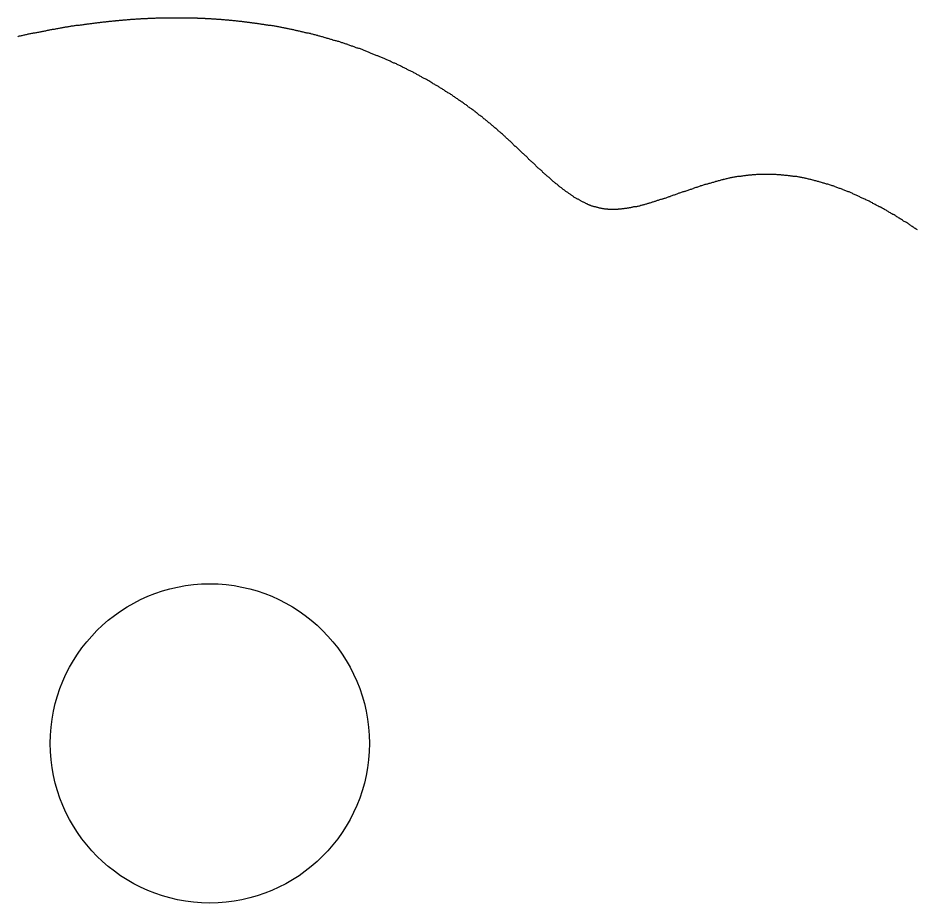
# Model space of a CAD drawing. Header units: millimetres. Extents: x 289 to 9778, y -894 to 6380.
# Drawn here: x 7126.93 to 7155.1, y -124.54 to -96.81 of the extents above; entities that cross this region are included whole.
import ezdxf

# ---------------------------------------------------------------- set-up
doc = ezdxf.new("R2010")
doc.units = ezdxf.units.MM
doc.layers.add('DRAW', color=7, linetype='Continuous')
doc.layers.add('RANGO', color=6, linetype='Continuous')

msp = doc.modelspace()

# ---------------------------------------------------------------- linework, layer by layer
at = {"layer": 'DRAW'}
msp.add_polyline3d([(7155.11, -103.453, 0), (7155.09, -103.433, 0), (7155.07, -103.423, 0), (7155.04, -103.403, 0), (7155.02, -103.393, 0), (7155, -103.373, 0), (7154.98, -103.363, 0), (7154.95, -103.343, 0), (7154.93, -103.333, 0), (7154.91, -103.313, 0), (7154.89, -103.303, 0), (7154.86, -103.283, 0), (7154.84, -103.273, 0), (7154.82, -103.253, 0), (7154.8, -103.243, 0), (7154.77, -103.223, 0), (7154.75, -103.213, 0), (7154.73, -103.203, 0), (7154.7, -103.183, 0), (7154.68, -103.173, 0), (7154.66, -103.153, 0), (7154.64, -103.143, 0), (7154.61, -103.123, 0), (7154.59, -103.113, 0), (7154.57, -103.103, 0), (7154.54, -103.083, 0), (7154.52, -103.073, 0), (7154.5, -103.053, 0), (7154.47, -103.043, 0), (7154.45, -103.023, 0), (7154.43, -103.013, 0), (7154.41, -103.003, 0), (7154.38, -102.983, 0), (7154.36, -102.973, 0), (7154.34, -102.963, 0), (7154.31, -102.943, 0), (7154.29, -102.933, 0), (7154.27, -102.913, 0), (7154.24, -102.903, 0), (7154.22, -102.893, 0), (7154.2, -102.873, 0), (7154.17, -102.863, 0), (7154.15, -102.853, 0), (7154.13, -102.833, 0), (7154.1, -102.823, 0), (7154.08, -102.813, 0), (7154.05, -102.793, 0), (7154.03, -102.783, 0), (7154.01, -102.773, 0), (7153.98, -102.753, 0), (7153.96, -102.743, 0), (7153.94, -102.733, 0), (7153.91, -102.723, 0), (7153.89, -102.703, 0), (7153.86, -102.693, 0), (7153.84, -102.683, 0), (7153.82, -102.673, 0), (7153.79, -102.653, 0), (7153.77, -102.643, 0), (7153.75, -102.633, 0), (7153.72, -102.623, 0), (7153.7, -102.603, 0), (7153.67, -102.593, 0), (7153.65, -102.583, 0), (7153.63, -102.573, 0), (7153.6, -102.553, 0), (7153.58, -102.543, 0), (7153.55, -102.533, 0), (7153.53, -102.523, 0), (7153.5, -102.513, 0), (7153.48, -102.493, 0), (7153.46, -102.483, 0), (7153.43, -102.473, 0), (7153.41, -102.463, 0), (7153.38, -102.453, 0), (7153.36, -102.443, 0), (7153.33, -102.433, 0), (7153.31, -102.413, 0), (7153.29, -102.403, 0), (7153.26, -102.393, 0), (7153.24, -102.383, 0), (7153.21, -102.373, 0), (7153.19, -102.363, 0), (7153.16, -102.353, 0), (7153.14, -102.343, 0), (7153.11, -102.333, 0), (7153.09, -102.323, 0), (7153.07, -102.303, 0), (7153.04, -102.293, 0), (7153.02, -102.283, 0), (7152.99, -102.273, 0), (7152.97, -102.263, 0), (7152.94, -102.253, 0), (7152.92, -102.243, 0), (7152.89, -102.233, 0), (7152.87, -102.223, 0), (7152.84, -102.213, 0), (7152.82, -102.203, 0), (7152.79, -102.193, 0), (7152.77, -102.183, 0), (7152.74, -102.173, 0), (7152.72, -102.163, 0), (7152.69, -102.153, 0), (7152.67, -102.153, 0), (7152.64, -102.143, 0), (7152.62, -102.133, 0), (7152.59, -102.123, 0), (7152.57, -102.113, 0), (7152.54, -102.103, 0), (7152.52, -102.093, 0), (7152.49, -102.083, 0), (7152.47, -102.073, 0), (7152.44, -102.073, 0), (7152.42, -102.063, 0), (7152.39, -102.053, 0), (7152.36, -102.043, 0), (7152.34, -102.033, 0), (7152.31, -102.023, 0), (7152.29, -102.023, 0), (7152.26, -102.013, 0), (7152.24, -102.003, 0), (7152.21, -101.993, 0), (7152.19, -101.983, 0), (7152.16, -101.983, 0), (7152.14, -101.973, 0), (7152.11, -101.963, 0), (7152.08, -101.953, 0), (7152.06, -101.953, 0), (7152.03, -101.943, 0), (7152.01, -101.933, 0), (7151.98, -101.933, 0), (7151.96, -101.923, 0), (7151.93, -101.913, 0), (7151.9, -101.913, 0), (7151.88, -101.903, 0), (7151.85, -101.893, 0), (7151.83, -101.893, 0), (7151.8, -101.883, 0), (7151.77, -101.873, 0), (7151.75, -101.873, 0), (7151.72, -101.863, 0), (7151.7, -101.863, 0), (7151.67, -101.853, 0), (7151.64, -101.843, 0), (7151.62, -101.843, 0), (7151.59, -101.833, 0), (7151.57, -101.833, 0), (7151.54, -101.823, 0), (7151.51, -101.823, 0), (7151.49, -101.813, 0), (7151.46, -101.813, 0), (7151.44, -101.803, 0), (7151.41, -101.803, 0), (7151.38, -101.793, 0), (7151.36, -101.793, 0), (7151.33, -101.783, 0), (7151.3, -101.783, 0), (7151.28, -101.783, 0), (7151.25, -101.773, 0), (7151.22, -101.773, 0), (7151.2, -101.763, 0), (7151.17, -101.763, 0), (7151.15, -101.763, 0), (7151.12, -101.753, 0), (7151.09, -101.753, 0), (7151.07, -101.753, 0), (7151.04, -101.743, 0), (7151.01, -101.743, 0), (7150.99, -101.743, 0), (7150.96, -101.743, 0), (7150.93, -101.733, 0), (7150.91, -101.733, 0), (7150.88, -101.733, 0), (7150.85, -101.733, 0), (7150.83, -101.723, 0), (7150.8, -101.723, 0), (7150.77, -101.723, 0), (7150.75, -101.723, 0), (7150.72, -101.723, 0), (7150.69, -101.713, 0), (7150.67, -101.713, 0), (7150.64, -101.713, 0), (7150.61, -101.713, 0), (7150.58, -101.713, 0), (7150.56, -101.713, 0), (7150.53, -101.713, 0), (7150.5, -101.713, 0), (7150.48, -101.713, 0), (7150.45, -101.713, 0), (7150.42, -101.713, 0), (7150.4, -101.713, 0), (7150.37, -101.713, 0), (7150.34, -101.713, 0), (7150.31, -101.713, 0), (7150.29, -101.713, 0), (7150.26, -101.713, 0), (7150.23, -101.713, 0), (7150.21, -101.713, 0), (7150.18, -101.713, 0), (7150.15, -101.713, 0), (7150.12, -101.713, 0), (7150.1, -101.713, 0), (7150.07, -101.713, 0), (7150.04, -101.723, 0), (7150.02, -101.723, 0), (7149.99, -101.723, 0), (7149.96, -101.723, 0), (7149.93, -101.723, 0), (7149.91, -101.733, 0), (7149.88, -101.733, 0), (7149.85, -101.733, 0), (7149.82, -101.733, 0), (7149.8, -101.743, 0), (7149.77, -101.743, 0), (7149.74, -101.743, 0), (7149.71, -101.753, 0), (7149.69, -101.753, 0), (7149.66, -101.753, 0), (7149.63, -101.763, 0), (7149.6, -101.763, 0), (7149.58, -101.773, 0), (7149.55, -101.773, 0), (7149.52, -101.773, 0), (7149.5, -101.783, 0), (7149.47, -101.783, 0), (7149.44, -101.793, 0), (7149.41, -101.793, 0), (7149.39, -101.803, 0), (7149.36, -101.803, 0), (7149.33, -101.813, 0), (7149.3, -101.813, 0), (7149.28, -101.823, 0), (7149.25, -101.823, 0), (7149.22, -101.833, 0), (7149.2, -101.833, 0), (7149.17, -101.843, 0), (7149.14, -101.853, 0), (7149.12, -101.853, 0), (7149.09, -101.863, 0), (7149.06, -101.873, 0), (7149.03, -101.873, 0), (7149.01, -101.883, 0), (7148.98, -101.883, 0), (7148.95, -101.893, 0), (7148.93, -101.903, 0), (7148.9, -101.913, 0), (7148.87, -101.913, 0), (7148.85, -101.923, 0), (7148.82, -101.933, 0), (7148.79, -101.933, 0), (7148.77, -101.943, 0), (7148.74, -101.953, 0), (7148.72, -101.963, 0), (7148.69, -101.963, 0), (7148.66, -101.973, 0), (7148.64, -101.983, 0), (7148.61, -101.993, 0), (7148.58, -101.993, 0), (7148.56, -102.003, 0), (7148.53, -102.013, 0), (7148.51, -102.023, 0), (7148.48, -102.033, 0), (7148.45, -102.033, 0), (7148.43, -102.043, 0), (7148.4, -102.053, 0), (7148.38, -102.063, 0), (7148.35, -102.073, 0), (7148.32, -102.073, 0), (7148.3, -102.083, 0), (7148.27, -102.093, 0), (7148.25, -102.103, 0), (7148.22, -102.113, 0), (7148.2, -102.123, 0), (7148.17, -102.123, 0), (7148.14, -102.133, 0), (7148.12, -102.143, 0), (7148.09, -102.153, 0), (7148.07, -102.163, 0), (7148.04, -102.173, 0), (7148.02, -102.183, 0), (7147.99, -102.183, 0), (7147.97, -102.193, 0), (7147.94, -102.203, 0), (7147.92, -102.213, 0), (7147.89, -102.223, 0), (7147.86, -102.233, 0), (7147.84, -102.243, 0), (7147.81, -102.243, 0), (7147.79, -102.253, 0), (7147.76, -102.263, 0), (7147.74, -102.273, 0), (7147.71, -102.283, 0), (7147.69, -102.293, 0), (7147.66, -102.303, 0), (7147.64, -102.303, 0), (7147.62, -102.313, 0), (7147.59, -102.323, 0), (7147.57, -102.333, 0), (7147.54, -102.343, 0), (7147.52, -102.353, 0), (7147.49, -102.363, 0), (7147.47, -102.363, 0), (7147.44, -102.373, 0), (7147.42, -102.383, 0), (7147.39, -102.393, 0), (7147.37, -102.403, 0), (7147.35, -102.413, 0), (7147.32, -102.413, 0), (7147.3, -102.423, 0), (7147.27, -102.433, 0), (7147.25, -102.443, 0), (7147.23, -102.453, 0), (7147.2, -102.463, 0), (7147.18, -102.463, 0), (7147.15, -102.473, 0), (7147.13, -102.483, 0), (7147.11, -102.493, 0), (7147.08, -102.503, 0), (7147.06, -102.503, 0), (7147.03, -102.513, 0), (7147.01, -102.523, 0), (7146.99, -102.533, 0), (7146.96, -102.533, 0), (7146.94, -102.543, 0), (7146.92, -102.553, 0), (7146.89, -102.563, 0), (7146.87, -102.563, 0), (7146.85, -102.573, 0), (7146.82, -102.583, 0), (7146.8, -102.583, 0), (7146.78, -102.593, 0), (7146.76, -102.603, 0), (7146.73, -102.613, 0), (7146.71, -102.613, 0), (7146.69, -102.623, 0), (7146.66, -102.623, 0), (7146.64, -102.633, 0), (7146.62, -102.643, 0), (7146.6, -102.643, 0), (7146.57, -102.653, 0), (7146.55, -102.663, 0), (7146.53, -102.663, 0), (7146.51, -102.673, 0), (7146.49, -102.673, 0), (7146.46, -102.683, 0), (7146.44, -102.683, 0), (7146.42, -102.693, 0), (7146.4, -102.703, 0), (7146.38, -102.703, 0), (7146.35, -102.713, 0), (7146.33, -102.713, 0), (7146.31, -102.723, 0), (7146.29, -102.723, 0), (7146.27, -102.733, 0), (7146.25, -102.733, 0), (7146.22, -102.733, 0), (7146.2, -102.743, 0), (7146.18, -102.743, 0), (7146.16, -102.753, 0), (7146.14, -102.753, 0), (7146.12, -102.763, 0), (7146.1, -102.763, 0), (7146.08, -102.763, 0), (7146.06, -102.773, 0), (7146.04, -102.773, 0), (7146.02, -102.773, 0), (7146, -102.783, 0), (7145.97, -102.783, 0), (7145.95, -102.783, 0), (7145.93, -102.783, 0), (7145.91, -102.793, 0), (7145.89, -102.793, 0), (7145.87, -102.793, 0), (7145.85, -102.793, 0), (7145.83, -102.803, 0), (7145.81, -102.803, 0), (7145.8, -102.803, 0), (7145.78, -102.803, 0), (7145.76, -102.803, 0), (7145.74, -102.803, 0), (7145.72, -102.813, 0), (7145.7, -102.813, 0), (7145.68, -102.813, 0), (7145.66, -102.813, 0), (7145.64, -102.813, 0), (7145.62, -102.813, 0), (7145.6, -102.813, 0), (7145.59, -102.813, 0), (7145.57, -102.813, 0), (7145.55, -102.813, 0), (7145.53, -102.813, 0), (7145.51, -102.813, 0), (7145.49, -102.813, 0), (7145.48, -102.813, 0), (7145.46, -102.813, 0), (7145.44, -102.813, 0), (7145.42, -102.813, 0), (7145.41, -102.803, 0), (7145.39, -102.803, 0), (7145.37, -102.803, 0), (7145.35, -102.803, 0), (7145.34, -102.803, 0), (7145.32, -102.803, 0), (7145.3, -102.793, 0), (7145.29, -102.793, 0), (7145.27, -102.793, 0), (7145.25, -102.793, 0), (7145.23, -102.783, 0), (7145.22, -102.783, 0), (7145.2, -102.783, 0), (7145.18, -102.773, 0), (7145.17, -102.773, 0), (7145.15, -102.773, 0), (7145.13, -102.763, 0), (7145.12, -102.763, 0), (7145.1, -102.753, 0), (7145.08, -102.753, 0), (7145.06, -102.743, 0), (7145.05, -102.743, 0), (7145.03, -102.733, 0), (7145.01, -102.733, 0), (7145, -102.723, 0), (7144.98, -102.723, 0), (7144.96, -102.713, 0), (7144.95, -102.713, 0), (7144.93, -102.703, 0), (7144.91, -102.703, 0), (7144.89, -102.693, 0), (7144.88, -102.683, 0), (7144.86, -102.683, 0), (7144.84, -102.673, 0), (7144.83, -102.663, 0), (7144.81, -102.663, 0), (7144.79, -102.653, 0), (7144.77, -102.643, 0), (7144.76, -102.633, 0), (7144.74, -102.633, 0), (7144.72, -102.623, 0), (7144.71, -102.613, 0), (7144.69, -102.603, 0), (7144.67, -102.593, 0), (7144.65, -102.583, 0), (7144.64, -102.583, 0), (7144.62, -102.573, 0), (7144.6, -102.563, 0), (7144.58, -102.553, 0), (7144.57, -102.543, 0), (7144.55, -102.533, 0), (7144.53, -102.523, 0), (7144.51, -102.513, 0), (7144.5, -102.503, 0), (7144.48, -102.493, 0), (7144.46, -102.483, 0), (7144.44, -102.473, 0), (7144.43, -102.463, 0), (7144.41, -102.453, 0), (7144.39, -102.443, 0), (7144.37, -102.433, 0), (7144.35, -102.423, 0), (7144.34, -102.403, 0), (7144.32, -102.393, 0), (7144.3, -102.383, 0), (7144.28, -102.373, 0), (7144.27, -102.363, 0), (7144.25, -102.353, 0), (7144.23, -102.333, 0), (7144.21, -102.323, 0), (7144.19, -102.313, 0), (7144.18, -102.303, 0), (7144.16, -102.283, 0), (7144.14, -102.273, 0), (7144.12, -102.263, 0), (7144.1, -102.243, 0), (7144.09, -102.233, 0), (7144.07, -102.223, 0), (7144.05, -102.203, 0), (7144.03, -102.193, 0), (7144.01, -102.183, 0), (7143.99, -102.163, 0), (7143.98, -102.153, 0), (7143.96, -102.133, 0), (7143.94, -102.123, 0), (7143.92, -102.113, 0), (7143.9, -102.093, 0), (7143.88, -102.083, 0), (7143.87, -102.063, 0), (7143.85, -102.053, 0), (7143.83, -102.033, 0), (7143.81, -102.023, 0), (7143.79, -102.003, 0), (7143.77, -101.993, 0), (7143.76, -101.973, 0), (7143.74, -101.963, 0), (7143.72, -101.943, 0), (7143.7, -101.933, 0), (7143.68, -101.913, 0), (7143.66, -101.893, 0), (7143.65, -101.883, 0), (7143.63, -101.863, 0), (7143.61, -101.853, 0), (7143.59, -101.833, 0), (7143.57, -101.813, 0), (7143.55, -101.803, 0), (7143.53, -101.783, 0), (7143.51, -101.763, 0), (7143.5, -101.753, 0), (7143.48, -101.733, 0), (7143.46, -101.713, 0), (7143.44, -101.703, 0), (7143.42, -101.683, 0), (7143.4, -101.663, 0), (7143.38, -101.653, 0), (7143.36, -101.633, 0), (7143.35, -101.613, 0), (7143.33, -101.593, 0), (7143.31, -101.583, 0), (7143.29, -101.563, 0), (7143.27, -101.543, 0), (7143.25, -101.523, 0), (7143.23, -101.513, 0), (7143.21, -101.493, 0), (7143.19, -101.473, 0), (7143.17, -101.453, 0), (7143.16, -101.443, 0), (7143.14, -101.423, 0), (7143.12, -101.403, 0), (7143.1, -101.383, 0), (7143.08, -101.363, 0), (7143.06, -101.353, 0), (7143.04, -101.333, 0), (7143.02, -101.313, 0), (7143, -101.293, 0), (7142.98, -101.273, 0), (7142.96, -101.253, 0), (7142.94, -101.243, 0), (7142.93, -101.223, 0), (7142.91, -101.203, 0), (7142.89, -101.183, 0), (7142.87, -101.163, 0), (7142.85, -101.143, 0), (7142.83, -101.133, 0), (7142.81, -101.113, 0), (7142.79, -101.093, 0), (7142.77, -101.073, 0), (7142.75, -101.053, 0), (7142.73, -101.033, 0), (7142.71, -101.013, 0), (7142.69, -100.993, 0), (7142.67, -100.983, 0), (7142.65, -100.963, 0), (7142.63, -100.943, 0), (7142.61, -100.923, 0), (7142.59, -100.903, 0), (7142.57, -100.883, 0), (7142.55, -100.863, 0), (7142.53, -100.843, 0), (7142.51, -100.833, 0), (7142.49, -100.813, 0), (7142.47, -100.793, 0), (7142.45, -100.773, 0), (7142.43, -100.753, 0), (7142.41, -100.733, 0), (7142.39, -100.713, 0), (7142.37, -100.693, 0), (7142.35, -100.673, 0), (7142.33, -100.663, 0), (7142.31, -100.643, 0), (7142.29, -100.623, 0), (7142.27, -100.603, 0), (7142.25, -100.583, 0), (7142.23, -100.563, 0), (7142.21, -100.543, 0), (7142.19, -100.523, 0), (7142.17, -100.513, 0), (7142.15, -100.493, 0), (7142.13, -100.473, 0), (7142.11, -100.453, 0), (7142.08, -100.433, 0), (7142.06, -100.413, 0), (7142.04, -100.393, 0), (7142.02, -100.383, 0), (7142, -100.363, 0), (7141.98, -100.343, 0), (7141.96, -100.323, 0), (7141.94, -100.303, 0), (7141.92, -100.283, 0), (7141.9, -100.273, 0), (7141.87, -100.253, 0), (7141.85, -100.233, 0), (7141.83, -100.213, 0), (7141.81, -100.193, 0), (7141.79, -100.183, 0), (7141.77, -100.163, 0), (7141.75, -100.143, 0), (7141.73, -100.123, 0), (7141.71, -100.103, 0), (7141.68, -100.093, 0), (7141.66, -100.073, 0), (7141.64, -100.053, 0), (7141.62, -100.033, 0), (7141.6, -100.023, 0), (7141.58, -100.003, 0), (7141.56, -99.983, 0), (7141.53, -99.973, 0), (7141.51, -99.953, 0), (7141.49, -99.933, 0), (7141.47, -99.913, 0), (7141.45, -99.903, 0), (7141.43, -99.883, 0), (7141.4, -99.863, 0), (7141.38, -99.853, 0), (7141.36, -99.833, 0), (7141.34, -99.813, 0), (7141.32, -99.793, 0), (7141.3, -99.783, 0), (7141.27, -99.763, 0), (7141.25, -99.743, 0), (7141.23, -99.733, 0), (7141.21, -99.713, 0), (7141.19, -99.703, 0), (7141.16, -99.683, 0), (7141.14, -99.663, 0), (7141.12, -99.653, 0), (7141.1, -99.633, 0), (7141.08, -99.613, 0), (7141.05, -99.603, 0), (7141.03, -99.583, 0), (7141.01, -99.563, 0), (7140.99, -99.553, 0), (7140.97, -99.533, 0), (7140.94, -99.523, 0), (7140.92, -99.503, 0), (7140.9, -99.493, 0), (7140.88, -99.473, 0), (7140.85, -99.453, 0), (7140.83, -99.443, 0), (7140.81, -99.423, 0), (7140.79, -99.413, 0), (7140.76, -99.393, 0), (7140.74, -99.383, 0), (7140.72, -99.363, 0), (7140.7, -99.343, 0), (7140.67, -99.333, 0), (7140.65, -99.313, 0), (7140.63, -99.303, 0), (7140.61, -99.283, 0), (7140.58, -99.273, 0), (7140.56, -99.253, 0), (7140.54, -99.243, 0), (7140.52, -99.223, 0), (7140.49, -99.213, 0), (7140.47, -99.193, 0), (7140.45, -99.183, 0), (7140.43, -99.163, 0), (7140.4, -99.153, 0), (7140.38, -99.133, 0), (7140.36, -99.123, 0), (7140.33, -99.113, 0), (7140.31, -99.093, 0), (7140.29, -99.083, 0), (7140.27, -99.063, 0), (7140.24, -99.053, 0), (7140.22, -99.033, 0), (7140.2, -99.023, 0), (7140.17, -99.013, 0), (7140.15, -98.993, 0), (7140.13, -98.983, 0), (7140.11, -98.963, 0), (7140.08, -98.953, 0), (7140.06, -98.933, 0), (7140.04, -98.923, 0), (7140.01, -98.913, 0), (7139.99, -98.893, 0), (7139.97, -98.883, 0), (7139.94, -98.873, 0), (7139.92, -98.853, 0), (7139.9, -98.843, 0), (7139.87, -98.823, 0), (7139.85, -98.813, 0), (7139.83, -98.803, 0), (7139.8, -98.783, 0), (7139.78, -98.773, 0), (7139.76, -98.763, 0), (7139.73, -98.743, 0), (7139.71, -98.733, 0), (7139.69, -98.723, 0), (7139.66, -98.713, 0), (7139.64, -98.693, 0), (7139.62, -98.683, 0), (7139.59, -98.673, 0), (7139.57, -98.653, 0), (7139.55, -98.643, 0), (7139.52, -98.633, 0), (7139.5, -98.613, 0), (7139.48, -98.603, 0), (7139.45, -98.593, 0), (7139.43, -98.583, 0), (7139.41, -98.563, 0), (7139.38, -98.553, 0), (7139.36, -98.543, 0), (7139.33, -98.533, 0), (7139.31, -98.513, 0), (7139.29, -98.503, 0), (7139.26, -98.493, 0), (7139.24, -98.483, 0), (7139.22, -98.473, 0), (7139.19, -98.453, 0), (7139.17, -98.443, 0), (7139.14, -98.433, 0), (7139.12, -98.423, 0), (7139.1, -98.403, 0), (7139.07, -98.393, 0), (7139.05, -98.383, 0), (7139.03, -98.373, 0), (7139, -98.363, 0), (7138.98, -98.353, 0), (7138.95, -98.333, 0), (7138.93, -98.323, 0), (7138.91, -98.313, 0), (7138.88, -98.303, 0), (7138.86, -98.293, 0), (7138.83, -98.283, 0), (7138.81, -98.273, 0), (7138.79, -98.253, 0), (7138.76, -98.243, 0), (7138.74, -98.233, 0), (7138.71, -98.223, 0), (7138.69, -98.213, 0), (7138.66, -98.203, 0), (7138.64, -98.193, 0), (7138.62, -98.183, 0), (7138.59, -98.163, 0), (7138.57, -98.153, 0), (7138.54, -98.143, 0), (7138.52, -98.133, 0), (7138.49, -98.123, 0), (7138.47, -98.113, 0), (7138.45, -98.103, 0), (7138.42, -98.093, 0), (7138.4, -98.083, 0), (7138.37, -98.073, 0), (7138.35, -98.063, 0), (7138.32, -98.053, 0), (7138.3, -98.043, 0), (7138.27, -98.033, 0), (7138.25, -98.023, 0), (7138.23, -98.013, 0), (7138.2, -98.003, 0), (7138.18, -97.993, 0), (7138.15, -97.983, 0), (7138.13, -97.973, 0), (7138.1, -97.963, 0), (7138.08, -97.953, 0), (7138.05, -97.943, 0), (7138.03, -97.933, 0), (7138, -97.923, 0), (7137.98, -97.913, 0), (7137.95, -97.903, 0), (7137.93, -97.893, 0), (7137.91, -97.883, 0), (7137.88, -97.873, 0), (7137.86, -97.863, 0), (7137.83, -97.853, 0), (7137.81, -97.843, 0), (7137.78, -97.833, 0), (7137.76, -97.823, 0), (7137.73, -97.813, 0), (7137.71, -97.803, 0), (7137.68, -97.793, 0), (7137.66, -97.783, 0), (7137.63, -97.773, 0), (7137.61, -97.773, 0), (7137.58, -97.763, 0), (7137.56, -97.753, 0), (7137.53, -97.743, 0), (7137.51, -97.733, 0), (7137.48, -97.723, 0), (7137.46, -97.713, 0), (7137.43, -97.703, 0), (7137.41, -97.693, 0), (7137.38, -97.693, 0), (7137.36, -97.683, 0), (7137.33, -97.673, 0), (7137.31, -97.663, 0), (7137.28, -97.653, 0), (7137.26, -97.643, 0), (7137.23, -97.633, 0), (7137.21, -97.633, 0), (7137.18, -97.623, 0), (7137.16, -97.613, 0), (7137.13, -97.603, 0), (7137.11, -97.593, 0), (7137.08, -97.593, 0), (7137.06, -97.583, 0), (7137.03, -97.573, 0), (7137.01, -97.563, 0), (7136.98, -97.553, 0), (7136.95, -97.553, 0), (7136.93, -97.543, 0), (7136.9, -97.533, 0), (7136.88, -97.523, 0), (7136.85, -97.513, 0), (7136.83, -97.513, 0), (7136.8, -97.503, 0), (7136.78, -97.493, 0), (7136.75, -97.483, 0), (7136.73, -97.483, 0), (7136.7, -97.473, 0), (7136.68, -97.463, 0), (7136.65, -97.453, 0), (7136.62, -97.453, 0), (7136.6, -97.443, 0), (7136.57, -97.433, 0), (7136.55, -97.433, 0), (7136.52, -97.423, 0), (7136.5, -97.413, 0), (7136.47, -97.403, 0), (7136.45, -97.403, 0), (7136.42, -97.393, 0), (7136.39, -97.383, 0), (7136.37, -97.383, 0), (7136.34, -97.373, 0), (7136.32, -97.363, 0), (7136.29, -97.363, 0), (7136.27, -97.353, 0), (7136.24, -97.343, 0), (7136.21, -97.343, 0), (7136.19, -97.333, 0), (7136.16, -97.323, 0), (7136.14, -97.323, 0), (7136.11, -97.313, 0), (7136.09, -97.303, 0), (7136.06, -97.303, 0), (7136.03, -97.293, 0), (7136.01, -97.283, 0), (7135.98, -97.283, 0), (7135.96, -97.273, 0), (7135.93, -97.273, 0), (7135.91, -97.263, 0), (7135.88, -97.253, 0), (7135.85, -97.253, 0), (7135.83, -97.243, 0), (7135.8, -97.243, 0), (7135.78, -97.233, 0), (7135.75, -97.223, 0), (7135.72, -97.223, 0), (7135.7, -97.213, 0), (7135.67, -97.213, 0), (7135.65, -97.203, 0), (7135.62, -97.203, 0), (7135.59, -97.193, 0), (7135.57, -97.183, 0), (7135.54, -97.183, 0), (7135.52, -97.173, 0), (7135.49, -97.173, 0), (7135.46, -97.163, 0), (7135.44, -97.163, 0), (7135.41, -97.153, 0), (7135.39, -97.153, 0), (7135.36, -97.143, 0), (7135.33, -97.143, 0), (7135.31, -97.133, 0), (7135.28, -97.133, 0), (7135.26, -97.123, 0), (7135.23, -97.123, 0), (7135.2, -97.113, 0), (7135.18, -97.113, 0), (7135.15, -97.103, 0), (7135.13, -97.103, 0), (7135.1, -97.093, 0), (7135.07, -97.093, 0), (7135.05, -97.083, 0), (7135.02, -97.083, 0), (7134.99, -97.073, 0), (7134.97, -97.073, 0), (7134.94, -97.063, 0), (7134.92, -97.063, 0), (7134.89, -97.063, 0), (7134.86, -97.053, 0), (7134.84, -97.053, 0), (7134.81, -97.043, 0), (7134.78, -97.043, 0), (7134.76, -97.033, 0), (7134.73, -97.033, 0), (7134.71, -97.033, 0), (7134.68, -97.023, 0), (7134.65, -97.023, 0), (7134.63, -97.013, 0), (7134.6, -97.013, 0), (7134.57, -97.013, 0), (7134.55, -97.003, 0), (7134.52, -97.003, 0), (7134.49, -96.993, 0), (7134.47, -96.993, 0), (7134.44, -96.993, 0), (7134.42, -96.983, 0), (7134.39, -96.983, 0), (7134.36, -96.983, 0), (7134.34, -96.973, 0), (7134.31, -96.973, 0), (7134.28, -96.973, 0), (7134.26, -96.963, 0), (7134.23, -96.963, 0), (7134.2, -96.963, 0), (7134.18, -96.953, 0), (7134.15, -96.953, 0), (7134.12, -96.953, 0), (7134.1, -96.943, 0), (7134.07, -96.943, 0), (7134.04, -96.943, 0), (7134.02, -96.933, 0), (7133.99, -96.933, 0), (7133.96, -96.933, 0), (7133.94, -96.923, 0), (7133.91, -96.923, 0), (7133.88, -96.923, 0), (7133.86, -96.923, 0), (7133.83, -96.913, 0), (7133.8, -96.913, 0), (7133.78, -96.913, 0), (7133.75, -96.903, 0), (7133.72, -96.903, 0), (7133.7, -96.903, 0), (7133.67, -96.903, 0), (7133.64, -96.893, 0), (7133.62, -96.893, 0), (7133.59, -96.893, 0), (7133.56, -96.893, 0), (7133.54, -96.883, 0), (7133.51, -96.883, 0), (7133.48, -96.883, 0), (7133.46, -96.883, 0), (7133.43, -96.883, 0), (7133.4, -96.873, 0), (7133.38, -96.873, 0), (7133.35, -96.873, 0), (7133.32, -96.873, 0), (7133.3, -96.863, 0), (7133.27, -96.863, 0), (7133.24, -96.863, 0), (7133.22, -96.863, 0), (7133.19, -96.863, 0), (7133.16, -96.863, 0), (7133.14, -96.853, 0), (7133.11, -96.853, 0), (7133.08, -96.853, 0), (7133.06, -96.853, 0), (7133.03, -96.853, 0), (7133, -96.853, 0), (7132.98, -96.843, 0), (7132.95, -96.843, 0), (7132.92, -96.843, 0), (7132.9, -96.843, 0), (7132.87, -96.843, 0), (7132.84, -96.843, 0), (7132.81, -96.843, 0), (7132.79, -96.833, 0), (7132.76, -96.833, 0), (7132.73, -96.833, 0), (7132.71, -96.833, 0), (7132.68, -96.833, 0), (7132.65, -96.833, 0), (7132.63, -96.833, 0), (7132.6, -96.833, 0), (7132.57, -96.833, 0), (7132.55, -96.823, 0), (7132.52, -96.823, 0), (7132.49, -96.823, 0), (7132.46, -96.823, 0), (7132.44, -96.823, 0), (7132.41, -96.823, 0), (7132.38, -96.823, 0), (7132.36, -96.823, 0), (7132.33, -96.823, 0), (7132.3, -96.823, 0), (7132.28, -96.823, 0), (7132.25, -96.823, 0), (7132.22, -96.823, 0), (7132.19, -96.823, 0), (7132.17, -96.823, 0), (7132.14, -96.823, 0), (7132.11, -96.823, 0), (7132.09, -96.813, 0), (7132.06, -96.813, 0), (7132.03, -96.813, 0), (7132.01, -96.813, 0), (7131.98, -96.813, 0), (7131.95, -96.813, 0), (7131.92, -96.813, 0), (7131.9, -96.813, 0), (7131.87, -96.813, 0), (7131.84, -96.813, 0), (7131.82, -96.813, 0), (7131.79, -96.813, 0), (7131.76, -96.813, 0), (7131.74, -96.813, 0), (7131.71, -96.813, 0), (7131.68, -96.813, 0), (7131.65, -96.823, 0), (7131.63, -96.823, 0), (7131.6, -96.823, 0), (7131.57, -96.823, 0), (7131.55, -96.823, 0), (7131.52, -96.823, 0), (7131.49, -96.823, 0), (7131.46, -96.823, 0), (7131.44, -96.823, 0), (7131.41, -96.823, 0), (7131.38, -96.823, 0), (7131.36, -96.823, 0), (7131.33, -96.823, 0), (7131.3, -96.823, 0), (7131.27, -96.823, 0), (7131.25, -96.823, 0), (7131.22, -96.833, 0), (7131.19, -96.833, 0), (7131.17, -96.833, 0), (7131.14, -96.833, 0), (7131.11, -96.833, 0), (7131.08, -96.833, 0), (7131.06, -96.833, 0), (7131.03, -96.833, 0), (7131, -96.833, 0), (7130.98, -96.843, 0), (7130.95, -96.843, 0), (7130.92, -96.843, 0), (7130.89, -96.843, 0), (7130.87, -96.843, 0), (7130.84, -96.843, 0), (7130.81, -96.843, 0), (7130.78, -96.843, 0), (7130.76, -96.853, 0), (7130.73, -96.853, 0), (7130.7, -96.853, 0), (7130.68, -96.853, 0), (7130.65, -96.853, 0), (7130.62, -96.853, 0), (7130.59, -96.863, 0), (7130.57, -96.863, 0), (7130.54, -96.863, 0), (7130.51, -96.863, 0), (7130.49, -96.863, 0), (7130.46, -96.863, 0), (7130.43, -96.873, 0), (7130.4, -96.873, 0), (7130.38, -96.873, 0), (7130.35, -96.873, 0), (7130.32, -96.883, 0), (7130.29, -96.883, 0), (7130.27, -96.883, 0), (7130.24, -96.883, 0), (7130.21, -96.883, 0), (7130.19, -96.893, 0), (7130.16, -96.893, 0), (7130.13, -96.893, 0), (7130.1, -96.893, 0), (7130.08, -96.903, 0), (7130.05, -96.903, 0), (7130.02, -96.903, 0), (7129.99, -96.903, 0), (7129.97, -96.913, 0), (7129.94, -96.913, 0), (7129.91, -96.913, 0), (7129.89, -96.913, 0), (7129.86, -96.923, 0), (7129.83, -96.923, 0), (7129.8, -96.923, 0), (7129.78, -96.923, 0), (7129.75, -96.933, 0), (7129.72, -96.933, 0), (7129.69, -96.933, 0), (7129.67, -96.943, 0), (7129.64, -96.943, 0), (7129.61, -96.943, 0), (7129.59, -96.943, 0), (7129.56, -96.953, 0), (7129.53, -96.953, 0), (7129.5, -96.953, 0), (7129.48, -96.963, 0), (7129.45, -96.963, 0), (7129.42, -96.963, 0), (7129.39, -96.973, 0), (7129.37, -96.973, 0), (7129.34, -96.973, 0), (7129.31, -96.983, 0), (7129.29, -96.983, 0), (7129.26, -96.983, 0), (7129.23, -96.993, 0), (7129.2, -96.993, 0), (7129.18, -96.993, 0), (7129.15, -97.003, 0), (7129.12, -97.003, 0), (7129.09, -97.003, 0), (7129.07, -97.013, 0), (7129.04, -97.013, 0), (7129.01, -97.013, 0), (7128.99, -97.023, 0), (7128.96, -97.023, 0), (7128.93, -97.033, 0), (7128.9, -97.033, 0), (7128.88, -97.033, 0), (7128.85, -97.043, 0), (7128.82, -97.043, 0), (7128.79, -97.053, 0), (7128.77, -97.053, 0), (7128.74, -97.053, 0), (7128.71, -97.063, 0), (7128.69, -97.063, 0), (7128.66, -97.073, 0), (7128.63, -97.073, 0), (7128.6, -97.073, 0), (7128.58, -97.083, 0), (7128.55, -97.083, 0), (7128.52, -97.093, 0), (7128.49, -97.093, 0), (7128.47, -97.103, 0), (7128.44, -97.103, 0), (7128.41, -97.103, 0), (7128.39, -97.113, 0), (7128.36, -97.113, 0), (7128.33, -97.123, 0), (7128.3, -97.123, 0), (7128.28, -97.133, 0), (7128.25, -97.133, 0), (7128.22, -97.143, 0), (7128.2, -97.143, 0), (7128.17, -97.153, 0), (7128.14, -97.153, 0), (7128.11, -97.163, 0), (7128.09, -97.163, 0), (7128.06, -97.173, 0), (7128.03, -97.173, 0), (7128, -97.173, 0), (7127.98, -97.183, 0), (7127.95, -97.183, 0), (7127.92, -97.193, 0), (7127.9, -97.193, 0), (7127.87, -97.203, 0), (7127.84, -97.203, 0), (7127.81, -97.213, 0), (7127.79, -97.223, 0), (7127.76, -97.223, 0), (7127.73, -97.233, 0), (7127.7, -97.233, 0), (7127.68, -97.243, 0), (7127.65, -97.243, 0), (7127.62, -97.253, 0), (7127.6, -97.253, 0), (7127.57, -97.263, 0), (7127.54, -97.263, 0), (7127.51, -97.273, 0), (7127.49, -97.273, 0), (7127.46, -97.283, 0), (7127.43, -97.283, 0), (7127.41, -97.293, 0), (7127.38, -97.303, 0), (7127.35, -97.303, 0), (7127.32, -97.313, 0), (7127.3, -97.313, 0), (7127.27, -97.323, 0), (7127.24, -97.323, 0), (7127.22, -97.333, 0), (7127.19, -97.343, 0), (7127.16, -97.343, 0), (7127.13, -97.353, 0), (7127.11, -97.353, 0), (7127.08, -97.363, 0), (7127.05, -97.373, 0), (7127.03, -97.373, 0), (7127, -97.383, 0), (7126.97, -97.383, 0), (7126.94, -97.393, 0), (7126.92, -97.403, 0)], dxfattribs=at)
at = {"layer": 'RANGO', "color": 0}
msp.add_circle((7132.94, -119.535), 5, dxfattribs=at)

doc.saveas('drawing.dxf')
